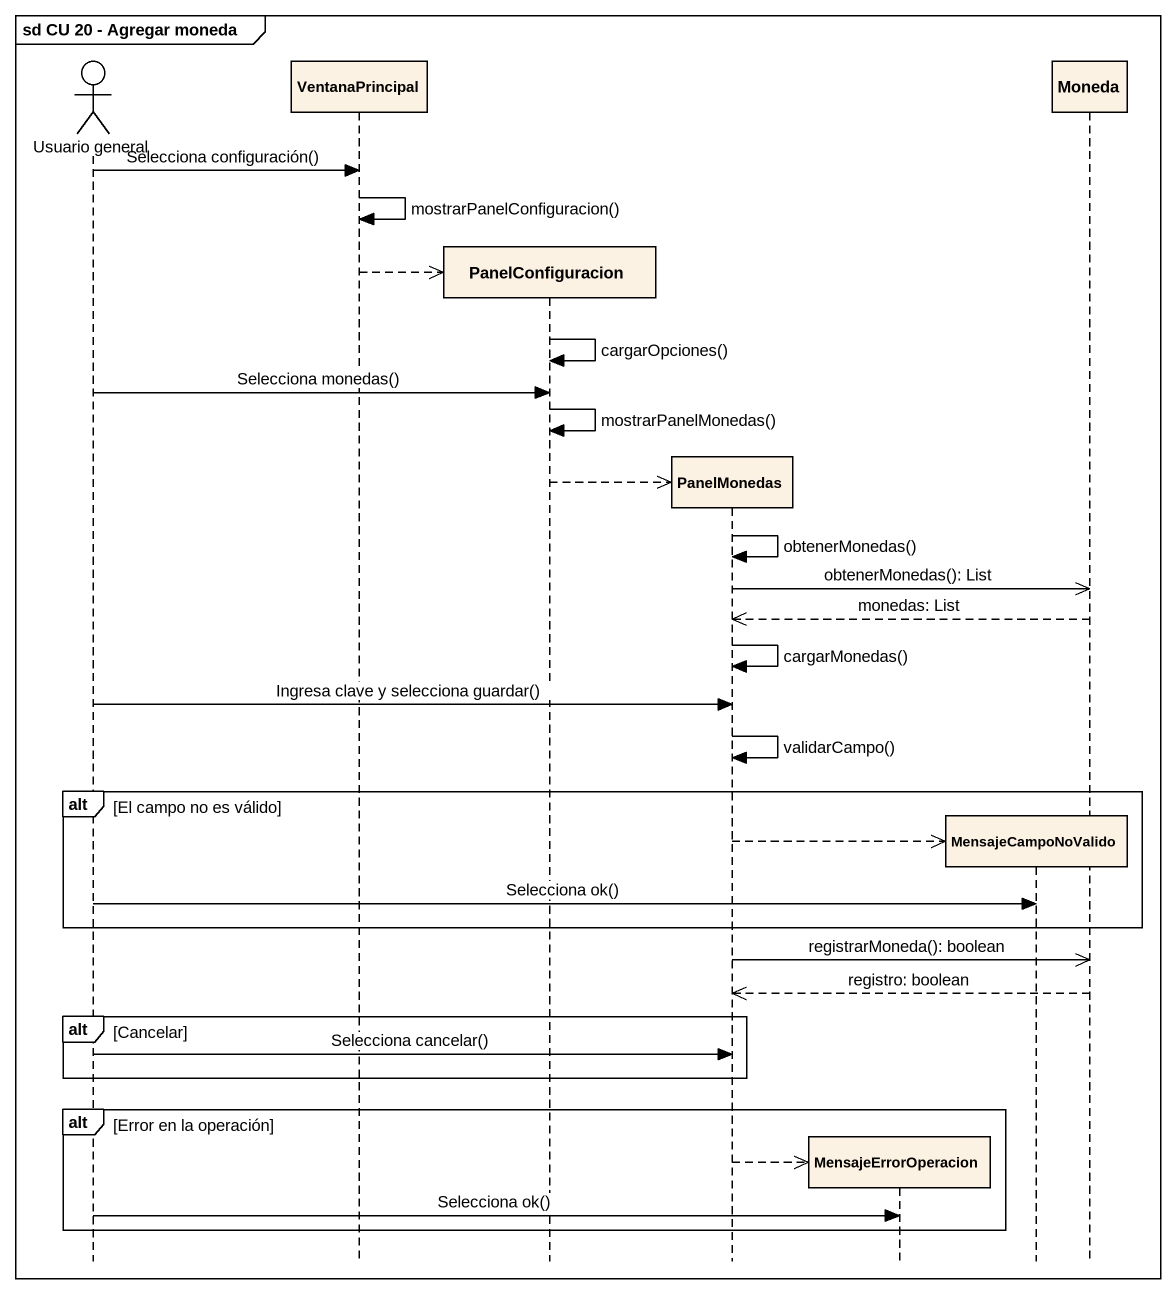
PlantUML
@startuml
mainframe sd CU 20 - Agregar moneda
hide footbox
actor "Usuario general" as Usuario_general
participant VentanaPrincipal
participant PanelConfiguracion
participant PanelMonedas
participant MensajeErrorOperacion
participant MensajeCampoNoValido
participant Moneda

Usuario_general -> VentanaPrincipal : Selecciona configuración()
VentanaPrincipal -> VentanaPrincipal : mostrarPanelConfiguracion()
VentanaPrincipal -->> PanelConfiguracion **
PanelConfiguracion -> PanelConfiguracion : cargarOpciones()
Usuario_general -> PanelConfiguracion : Selecciona monedas()
PanelConfiguracion -> PanelConfiguracion : mostrarPanelMonedas()
PanelConfiguracion -->> PanelMonedas **
PanelMonedas -> PanelMonedas : obtenerMonedas()
PanelMonedas ->> Moneda : obtenerMonedas(): List
Moneda -->> PanelMonedas : monedas: List
PanelMonedas -> PanelMonedas : cargarMonedas()
Usuario_general -> PanelMonedas : Ingresa clave y selecciona guardar()
PanelMonedas -> PanelMonedas : validarCampo()
alt El campo no es válido
  PanelMonedas -->> MensajeCampoNoValido **
  Usuario_general -> MensajeCampoNoValido : Selecciona ok()
end
PanelMonedas ->> Moneda : registrarMoneda(): boolean
Moneda -->> PanelMonedas : registro: boolean
alt Cancelar
  Usuario_general -> PanelMonedas : Selecciona cancelar()
end
alt Error en la operación
  PanelMonedas -->> MensajeErrorOperacion **
  Usuario_general -> MensajeErrorOperacion : Selecciona ok()
end
@enduml
